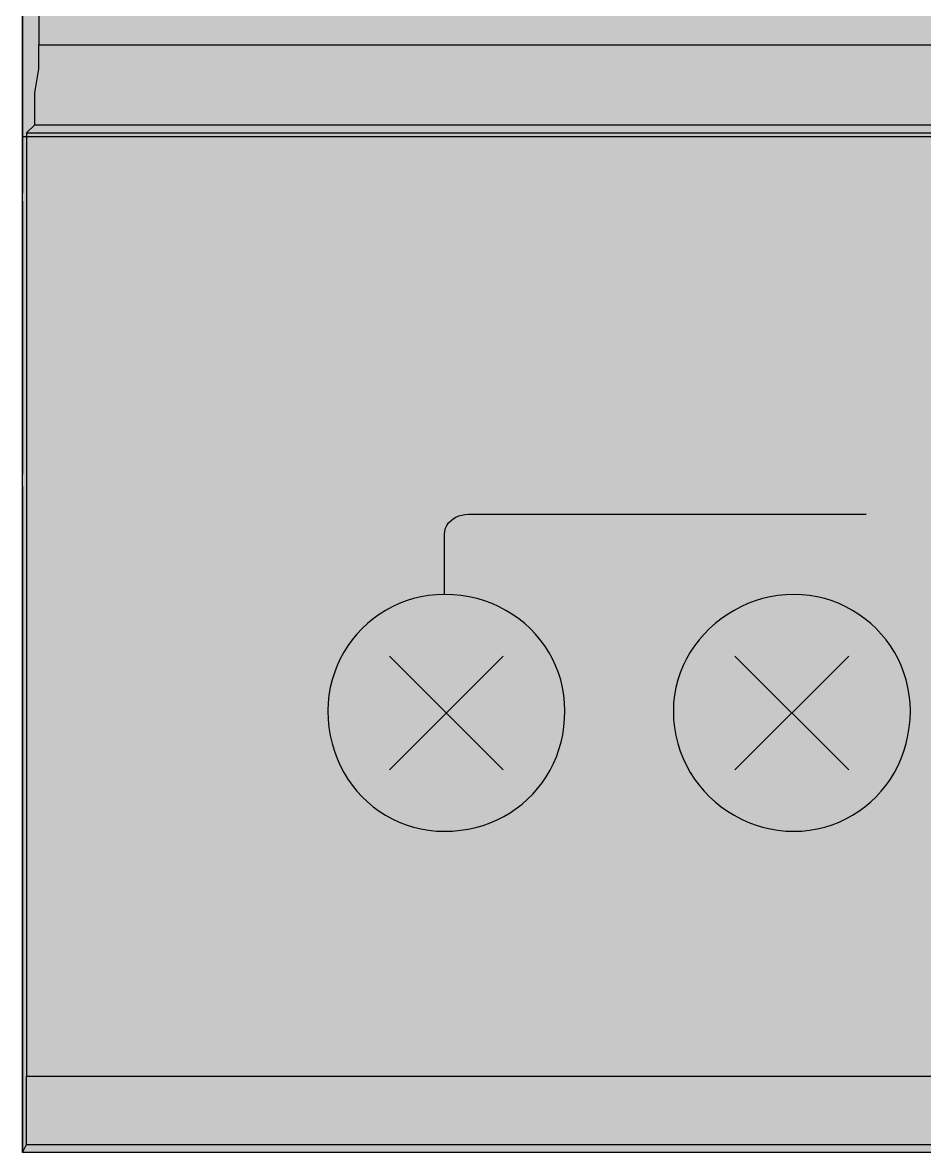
# Model space of a CAD drawing. Header units: millimetres. Extents: x 0 to 966, y -664 to 90.
# Drawn here: x 500 to 519.8, y -520 to -495.19 of the extents above; entities that cross this region are included whole.
import ezdxf

# ---------------------------------------------------------------- set-up
doc = ezdxf.new("R2010")
doc.units = ezdxf.units.MM
for name, color, linetype in [('HDL_BODY', 7, 'Continuous'), ('HDL_COLOUR', 7, 'Continuous'), ('HDL_DETAIL', 7, 'Continuous'), ('HDL_PRINT', 7, 'Continuous')]:
    doc.layers.add(name, color=color, linetype=linetype)

# ---------------------------------------------------------------- blocks, each defined once
blk = doc.blocks.new('M_DA6.10.1_FRONT')
at = {"layer": 'HDL_BODY', "true_color": 0x202126}
blk.add_hatch(color=250, dxfattribs=at).paths.add_polyline_path([(0, 0), (144, 0), (144, 90), (0, 90)])
at = {"layer": 'HDL_BODY', "true_color": 0x2a2a30}
blk.add_hatch(color=250, dxfattribs=at).paths.add_polyline_path([(0.4, 20.52), (143.6, 20.52), (143.6, 68.31), (0.4, 68.31)])
at = {"layer": 'HDL_BODY', "true_color": 0x23242a}
blk.add_hatch(color=250, dxfattribs=at).paths.add_polyline_path([(0.4, 0.5), (143.6, 0.5), (143.6, 19.8), (0.4, 19.8)])
at = {"layer": 'HDL_COLOUR', "true_color": 0x1a332c}
for points in [[(11.905, 9.697), (11.899, 9.871), (11.881, 10.043), (11.853, 10.211), (11.813, 10.376), (11.763, 10.536), (11.702, 10.691), (11.632, 10.841), (11.552, 10.986), (11.463, 11.125), (11.365, 11.258), (11.259, 11.384), (11.144, 11.504), (11.022, 11.616), (10.892, 11.72), (10.755, 11.816), (10.611, 11.904), (10.461, 11.982), (10.305, 12.052), (10.143, 12.112), (9.976, 12.162), (9.803, 12.201), (9.626, 12.23), (9.445, 12.247), (9.259, 12.253), (9.084, 12.247), (8.913, 12.23), (8.744, 12.201), (8.58, 12.162), (8.42, 12.112), (8.265, 12.052), (8.114, 11.982), (7.969, 11.904), (7.83, 11.816), (7.697, 11.72), (7.571, 11.616), (7.452, 11.504), (7.34, 11.384), (7.236, 11.258), (7.139, 11.125), (7.052, 10.986), (6.973, 10.841), (6.903, 10.691), (6.844, 10.536), (6.794, 10.376), (6.754, 10.211), (6.726, 10.043), (6.708, 9.871), (6.702, 9.697), (6.708, 9.511), (6.726, 9.33), (6.754, 9.153), (6.794, 8.98), (6.844, 8.813), (6.903, 8.651), (6.973, 8.495), (7.052, 8.345), (7.139, 8.201), (7.236, 8.064), (7.34, 7.935), (7.452, 7.812), (7.571, 7.698), (7.697, 7.592), (7.83, 7.494), (7.969, 7.405), (8.114, 7.325), (8.265, 7.255), (8.42, 7.194), (8.58, 7.144), (8.744, 7.104), (8.913, 7.076), (9.084, 7.058), (9.259, 7.052), (9.437, 7.058), (9.612, 7.074), (9.782, 7.1), (9.949, 7.137), (10.11, 7.183), (10.267, 7.239), (10.418, 7.304), (10.564, 7.378), (10.704, 7.461), (10.838, 7.551), (10.966, 7.65), (11.086, 7.756), (11.2, 7.87), (11.307, 7.991), (11.405, 8.118), (11.496, 8.252), (11.579, 8.392), (11.653, 8.538), (11.718, 8.69), (11.774, 8.846), (11.82, 9.008), (11.857, 9.174), (11.883, 9.344), (11.899, 9.519), (11.905, 9.697)], [(19.489, 9.697), (19.483, 9.871), (19.465, 10.043), (19.436, 10.211), (19.397, 10.376), (19.347, 10.536), (19.287, 10.691), (19.218, 10.841), (19.139, 10.986), (19.051, 11.125), (18.955, 11.258), (18.851, 11.384), (18.739, 11.504), (18.62, 11.616), (18.493, 11.72), (18.36, 11.816), (18.221, 11.904), (18.076, 11.982), (17.926, 12.052), (17.771, 12.112), (17.61, 12.162), (17.446, 12.201), (17.278, 12.23), (17.106, 12.247), (16.931, 12.253), (16.756, 12.247), (16.583, 12.23), (16.412, 12.201), (16.245, 12.162), (16.082, 12.112), (15.923, 12.052), (15.768, 11.982), (15.618, 11.904), (15.474, 11.816), (15.336, 11.72), (15.204, 11.616), (15.079, 11.504), (14.962, 11.384), (14.852, 11.258), (14.751, 11.125), (14.658, 10.986), (14.574, 10.841), (14.501, 10.691), (14.437, 10.536), (14.384, 10.376), (14.341, 10.211), (14.311, 10.043), (14.292, 9.871), (14.286, 9.697), (14.292, 9.511), (14.311, 9.33), (14.341, 9.153), (14.384, 8.98), (14.437, 8.813), (14.501, 8.651), (14.574, 8.495), (14.658, 8.345), (14.751, 8.201), (14.852, 8.064), (14.962, 7.935), (15.079, 7.812), (15.204, 7.698), (15.336, 7.592), (15.474, 7.494), (15.618, 7.405), (15.768, 7.325), (15.923, 7.255), (16.082, 7.194), (16.245, 7.144), (16.412, 7.104), (16.583, 7.076), (16.756, 7.058), (16.931, 7.052), (17.106, 7.058), (17.278, 7.076), (17.446, 7.104), (17.61, 7.144), (17.771, 7.194), (17.926, 7.255), (18.076, 7.325), (18.221, 7.405), (18.36, 7.494), (18.493, 7.592), (18.62, 7.698), (18.739, 7.812), (18.851, 7.935), (18.955, 8.064), (19.051, 8.201), (19.139, 8.345), (19.218, 8.495), (19.287, 8.651), (19.347, 8.813), (19.397, 8.98), (19.436, 9.153), (19.465, 9.33), (19.483, 9.511), (19.489, 9.697)]]:
    blk.add_hatch(color=250, dxfattribs=at).paths.add_polyline_path(points)
at = {"layer": 'HDL_COLOUR', "true_color": 0x9ea4a8}
for points in [[(11.124, 9.653), (11.109, 9.89), (11.062, 10.124), (10.986, 10.349), (10.88, 10.563), (10.748, 10.761), (10.591, 10.94), (10.412, 11.097), (10.214, 11.229), (10, 11.334), (9.775, 11.411), (9.541, 11.457), (9.304, 11.473), (9.066, 11.457), (8.832, 11.411), (8.607, 11.334), (8.393, 11.229), (8.195, 11.097), (8.016, 10.94), (7.859, 10.761), (7.727, 10.563), (7.621, 10.349), (7.545, 10.124), (7.498, 9.89), (7.483, 9.653), (7.498, 9.415), (7.545, 9.181), (7.621, 8.956), (7.727, 8.742), (7.859, 8.544), (8.016, 8.365), (8.195, 8.208), (8.393, 8.076), (8.607, 7.971), (8.832, 7.894), (9.066, 7.848), (9.304, 7.832), (9.541, 7.848), (9.775, 7.894), (10, 7.971), (10.214, 8.076), (10.412, 8.208), (10.591, 8.365), (10.748, 8.544), (10.88, 8.742), (10.986, 8.956), (11.062, 9.181), (11.109, 9.415)], [(18.708, 9.653), (18.693, 9.89), (18.646, 10.124), (18.569, 10.349), (18.464, 10.563), (18.332, 10.761), (18.175, 10.94), (17.996, 11.097), (17.798, 11.229), (17.584, 11.334), (17.358, 11.411), (17.125, 11.457), (16.887, 11.473), (16.649, 11.457), (16.416, 11.411), (16.19, 11.334), (15.977, 11.229), (15.779, 11.097), (15.599, 10.94), (15.442, 10.761), (15.31, 10.563), (15.205, 10.349), (15.128, 10.124), (15.082, 9.89), (15.066, 9.653), (15.082, 9.415), (15.128, 9.181), (15.205, 8.956), (15.31, 8.742), (15.442, 8.544), (15.599, 8.365), (15.779, 8.208), (15.977, 8.076), (16.19, 7.971), (16.416, 7.894), (16.649, 7.848), (16.887, 7.832), (17.125, 7.848), (17.358, 7.894), (17.584, 7.971), (17.798, 8.076), (17.996, 8.208), (18.175, 8.365), (18.332, 8.544), (18.464, 8.742), (18.569, 8.956), (18.646, 9.181), (18.693, 9.415)]]:
    blk.add_hatch(color=253, dxfattribs=at).paths.add_polyline_path(points)
at = {"layer": 'HDL_PRINT', "true_color": 0xdee1e9}
h = blk.add_hatch(color=254, dxfattribs=at)
h.paths.add_polyline_path([(8.289, 3.967), (9.083, 6.171), (9.436, 6.171), (10.318, 3.967), (9.965, 3.967), (9.7, 4.584), (8.819, 4.584), (8.554, 3.967), (8.289, 3.967)])
h.paths.add_polyline_path([(8.907, 4.849), (9.612, 4.849), (9.436, 5.466), (9.403, 5.531), (9.371, 5.596), (9.341, 5.659), (9.315, 5.719), (9.292, 5.775), (9.274, 5.825), (9.263, 5.869), (9.259, 5.906), (9.256, 5.844), (9.246, 5.788), (9.231, 5.736), (9.215, 5.686), (9.199, 5.636), (9.185, 5.584), (9.175, 5.528), (9.171, 5.466), (8.907, 4.849)])
h = blk.add_hatch(color=254, dxfattribs=at)
h.paths.add_polyline_path([(16.049, 3.967), (16.049, 6.171), (16.931, 6.171), (17.002, 6.166), (17.063, 6.153), (17.116, 6.136), (17.164, 6.117), (17.206, 6.1), (17.246, 6.087), (17.284, 6.083), (17.322, 6.05), (17.36, 6.025), (17.397, 6.004), (17.435, 5.985), (17.473, 5.964), (17.511, 5.939), (17.548, 5.906), (17.581, 5.864), (17.604, 5.813), (17.62, 5.758), (17.63, 5.702), (17.634, 5.647), (17.636, 5.596), (17.636, 5.554), (17.636, 5.516), (17.634, 5.478), (17.63, 5.44), (17.62, 5.402), (17.604, 5.365), (17.581, 5.327), (17.548, 5.289), (17.543, 5.256), (17.527, 5.231), (17.5, 5.211), (17.462, 5.192), (17.413, 5.171), (17.354, 5.146), (17.284, 5.113), (17.346, 5.109), (17.401, 5.098), (17.45, 5.08), (17.493, 5.058), (17.533, 5.031), (17.569, 5.001), (17.603, 4.969), (17.636, 4.937), (17.669, 4.899), (17.693, 4.859), (17.708, 4.816), (17.718, 4.769), (17.723, 4.716), (17.725, 4.654), (17.725, 4.584), (17.725, 4.546), (17.723, 4.508), (17.718, 4.471), (17.708, 4.433), (17.693, 4.395), (17.669, 4.357), (17.636, 4.32), (17.63, 4.276), (17.614, 4.235), (17.592, 4.198), (17.571, 4.169), (17.555, 4.15), (17.548, 4.143), (17.511, 4.11), (17.473, 4.085), (17.435, 4.065), (17.397, 4.046), (17.36, 4.025), (17.322, 4), (17.284, 3.967), (17.241, 3.967), (17.191, 3.967), (17.136, 3.967), (17.079, 3.967), (17.024, 3.967), (16.974, 3.967), (16.931, 3.967), (16.049, 3.967)])
h.paths.add_polyline_path([(16.402, 5.201), (16.843, 5.201), (16.913, 5.201), (16.973, 5.203), (17.021, 5.208), (17.059, 5.218), (17.086, 5.233), (17.102, 5.257), (17.108, 5.289), (17.151, 5.29), (17.192, 5.292), (17.229, 5.3), (17.258, 5.315), (17.277, 5.34), (17.284, 5.377), (17.321, 5.384), (17.346, 5.403), (17.361, 5.432), (17.369, 5.469), (17.372, 5.51), (17.372, 5.554), (17.372, 5.591), (17.369, 5.619), (17.361, 5.642), (17.346, 5.665), (17.321, 5.692), (17.284, 5.73), (17.277, 5.767), (17.258, 5.792), (17.229, 5.807), (17.192, 5.815), (17.151, 5.818), (17.108, 5.818), (17.098, 5.851), (17.071, 5.874), (17.031, 5.89), (16.984, 5.899), (16.934, 5.904), (16.885, 5.906), (16.843, 5.906), (16.402, 5.906), (16.402, 5.201)])
h.paths.add_polyline_path([(16.402, 4.232), (16.931, 4.232), (16.983, 4.232), (17.031, 4.232), (17.071, 4.232), (17.098, 4.232), (17.108, 4.232), (17.151, 4.232), (17.192, 4.235), (17.229, 4.243), (17.258, 4.258), (17.277, 4.282), (17.284, 4.32), (17.327, 4.32), (17.353, 4.325), (17.367, 4.339), (17.371, 4.365), (17.372, 4.408), (17.409, 4.445), (17.434, 4.473), (17.449, 4.496), (17.457, 4.519), (17.46, 4.546), (17.46, 4.584), (17.46, 4.628), (17.457, 4.669), (17.449, 4.705), (17.434, 4.734), (17.409, 4.753), (17.372, 4.76), (17.367, 4.798), (17.353, 4.834), (17.33, 4.867), (17.302, 4.895), (17.269, 4.917), (17.233, 4.931), (17.196, 4.937), (17.158, 4.937), (17.118, 4.937), (17.075, 4.937), (17.028, 4.937), (16.975, 4.937), (16.913, 4.937), (16.843, 4.937), (16.402, 4.937), (16.402, 4.232)])
at = {"layer": 'HDL_DETAIL', "color": 251, "true_color": 0x52555c}
for points in [[(0, 90), (144, 90), (144, 0), (0, 0), (0, 90)], [(0, 67.697), (144, 67.697), (144, 22.302), (0, 22.302), (0, 67.697)], [(0.353, 24.329), (0.353, 24.329)], [(0, 23.36), (0, 23.36)], [(0.089, 22.39), (0.089, 22.39)], [(0.089, 22.39), (0.089, 22.39)], [(0.089, 22.39), (0.089, 22.39)], [(0.265, 22.566), (0.265, 22.566)], [(0.265, 22.566), (0.265, 22.566)], [(0, 21.068), (0, 21.068)], [(0, 21.068), (0, 21.068)], [(0, 21.068), (0, 21.068)], [(0, 21.068), (0, 21.068)], [(0, 21.068), (0, 21.068)], [(0, 21.068), (0, 21.068)], [(0, 21.068), (0, 21.068)], [(0, 21.068), (0, 21.068)], [(0, 21.068), (0, 21.068)], [(0, 21.068), (0, 21.068)], [(0, 21.068), (0, 21.068)], [(0, 21.068), (0, 21.068)], [(0, 21.068), (0, 21.068)], [(0, 21.068), (0, 21.068)], [(0, 21.068), (0, 21.068)], [(0, 21.068), (0, 21.068)], [(0, 21.068), (0, 21.068)], [(0, 21.068), (0, 21.068)], [(0, 21.068), (0, 21.068)], [(0, 21.068), (0, 21.068)], [(0, 21.068), (0, 21.068)], [(0, 21.068), (0, 21.068)], [(0, 21.068), (0, 21.068)], [(0, 21.068), (0, 21.068)], [(0, 21.068), (0, 21.068)], [(0, 20.892), (0, 20.892)], [(0, 20.892), (0, 20.892)], [(0, 20.892), (0, 20.892)], [(0, 20.892), (0, 20.892)], [(0, 20.892), (0, 20.892)], [(0, 20.892), (0, 20.892)], [(0, 20.892), (0, 20.892)], [(0, 20.892), (0, 20.892)], [(0, 20.892), (0, 20.892)], [(0, 20.892), (0, 20.892)], [(0, 20.892), (0, 20.892)], [(0, 20.892), (0, 20.892)], [(0, 20.892), (0, 20.892)], [(0, 20.892), (0, 20.892)], [(0, 20.892), (0, 20.892)], [(0, 20.892), (0, 20.892)], [(0, 20.892), (0, 20.892)], [(0, 20.892), (0, 20.892)], [(0, 20.892), (0, 20.892)], [(0, 20.892), (0, 20.892)], [(0, 20.892), (0, 20.892)], [(0, 20.892), (0, 20.892)], [(0, 20.892), (0, 20.892)], [(0, 20.892), (0, 20.892)], [(0, 20.892), (0, 20.892)], [(0, 14.897), (0, 14.897)], [(0, 14.897), (0, 14.897)], [(0, 14.897), (0, 14.897)], [(0, 14.897), (0, 14.897)], [(0, 14.897), (0, 14.897)], [(0, 14.897), (0, 14.897)], [(0, 14.897), (0, 14.897)], [(0, 14.897), (0, 14.897)], [(0, 14.897), (0, 14.897)], [(0, 14.897), (0, 14.897)], [(0, 14.897), (0, 14.897)], [(0, 14.897), (0, 14.897)], [(0, 14.897), (0, 14.897)], [(0, 14.897), (0, 14.897)], [(0, 14.897), (0, 14.897)], [(0, 14.897), (0, 14.897)], [(0, 14.897), (0, 14.897)], [(0, 14.897), (0, 14.897)], [(0, 14.897), (0, 14.897)], [(0, 14.897), (0, 14.897)], [(0, 14.897), (0, 14.897)], [(0, 14.897), (0, 14.897)], [(0, 14.897), (0, 14.897)], [(0, 14.897), (0, 14.897)], [(0, 14.897), (0, 14.897)], [(0, 14.633), (0, 14.633)], [(0, 14.633), (0, 14.633)], [(0, 14.633), (0, 14.633)], [(0, 14.633), (0, 14.633)], [(0, 14.633), (0, 14.633)], [(0, 14.633), (0, 14.633)], [(0, 14.633), (0, 14.633)], [(0, 14.633), (0, 14.633)], [(0, 14.633), (0, 14.633)], [(0, 14.633), (0, 14.633)], [(0, 14.633), (0, 14.633)], [(0, 14.633), (0, 14.633)], [(0, 14.633), (0, 14.633)], [(0, 14.633), (0, 14.633)], [(0, 14.633), (0, 14.633)], [(0, 14.633), (0, 14.633)], [(0, 14.633), (0, 14.633)], [(0, 14.633), (0, 14.633)], [(0, 14.633), (0, 14.633)], [(0, 14.633), (0, 14.633)], [(0, 14.633), (0, 14.633)], [(0, 14.633), (0, 14.633)], [(0, 14.633), (0, 14.633)], [(0, 14.633), (0, 14.633)], [(0, 14.633), (0, 14.633)], [(0, 12.341), (0, 12.341)], [(11.905, 9.697), (11.899, 9.871), (11.881, 10.043), (11.853, 10.211), (11.813, 10.376), (11.763, 10.536), (11.702, 10.691), (11.632, 10.841), (11.552, 10.986), (11.463, 11.125), (11.365, 11.258), (11.259, 11.384), (11.144, 11.504), (11.022, 11.616), (10.892, 11.72), (10.755, 11.816), (10.611, 11.904), (10.461, 11.982), (10.305, 12.052), (10.143, 12.112), (9.976, 12.162), (9.803, 12.201), (9.626, 12.23), (9.445, 12.247), (9.259, 12.253), (9.084, 12.247), (8.913, 12.23), (8.744, 12.201), (8.58, 12.162), (8.42, 12.112), (8.265, 12.052), (8.114, 11.982), (7.969, 11.904), (7.83, 11.816), (7.697, 11.72), (7.571, 11.616), (7.452, 11.504), (7.34, 11.384), (7.236, 11.258), (7.139, 11.125), (7.052, 10.986), (6.973, 10.841), (6.903, 10.691), (6.844, 10.536), (6.794, 10.376), (6.754, 10.211), (6.726, 10.043), (6.708, 9.871), (6.702, 9.697), (6.708, 9.511), (6.726, 9.33), (6.754, 9.153), (6.794, 8.98), (6.844, 8.813), (6.903, 8.651), (6.973, 8.495), (7.052, 8.345), (7.139, 8.201), (7.236, 8.064), (7.34, 7.935), (7.452, 7.812), (7.571, 7.698), (7.697, 7.592), (7.83, 7.494), (7.969, 7.405), (8.114, 7.325), (8.265, 7.255), (8.42, 7.194), (8.58, 7.144), (8.744, 7.104), (8.913, 7.076), (9.084, 7.058), (9.259, 7.052), (9.437, 7.058), (9.612, 7.074), (9.782, 7.1), (9.949, 7.137), (10.11, 7.183), (10.267, 7.239), (10.418, 7.304), (10.564, 7.378), (10.704, 7.461), (10.838, 7.551), (10.966, 7.65), (11.086, 7.756), (11.2, 7.87), (11.307, 7.991), (11.405, 8.118), (11.496, 8.252), (11.579, 8.392), (11.653, 8.538), (11.718, 8.69), (11.774, 8.846), (11.82, 9.008), (11.857, 9.174), (11.883, 9.344), (11.899, 9.519), (11.905, 9.697)], [(19.489, 9.697), (19.483, 9.871), (19.465, 10.043), (19.436, 10.211), (19.397, 10.376), (19.347, 10.536), (19.287, 10.691), (19.218, 10.841), (19.139, 10.986), (19.051, 11.125), (18.955, 11.258), (18.851, 11.384), (18.739, 11.504), (18.62, 11.616), (18.493, 11.72), (18.36, 11.816), (18.221, 11.904), (18.076, 11.982), (17.926, 12.052), (17.771, 12.112), (17.61, 12.162), (17.446, 12.201), (17.278, 12.23), (17.106, 12.247), (16.931, 12.253), (16.756, 12.247), (16.583, 12.23), (16.412, 12.201), (16.245, 12.162), (16.082, 12.112), (15.923, 12.052), (15.768, 11.982), (15.618, 11.904), (15.474, 11.816), (15.336, 11.72), (15.204, 11.616), (15.079, 11.504), (14.962, 11.384), (14.852, 11.258), (14.751, 11.125), (14.658, 10.986), (14.574, 10.841), (14.501, 10.691), (14.437, 10.536), (14.384, 10.376), (14.341, 10.211), (14.311, 10.043), (14.292, 9.871), (14.286, 9.697), (14.292, 9.511), (14.311, 9.33), (14.341, 9.153), (14.384, 8.98), (14.437, 8.813), (14.501, 8.651), (14.574, 8.495), (14.658, 8.345), (14.751, 8.201), (14.852, 8.064), (14.962, 7.935), (15.079, 7.812), (15.204, 7.698), (15.336, 7.592), (15.474, 7.494), (15.618, 7.405), (15.768, 7.325), (15.923, 7.255), (16.082, 7.194), (16.245, 7.144), (16.412, 7.104), (16.583, 7.076), (16.756, 7.058), (16.931, 7.052), (17.106, 7.058), (17.278, 7.076), (17.446, 7.104), (17.61, 7.144), (17.771, 7.194), (17.926, 7.255), (18.076, 7.325), (18.221, 7.405), (18.36, 7.494), (18.493, 7.592), (18.62, 7.698), (18.739, 7.812), (18.851, 7.935), (18.955, 8.064), (19.051, 8.201), (19.139, 8.345), (19.218, 8.495), (19.287, 8.651), (19.347, 8.813), (19.397, 8.98), (19.436, 9.153), (19.465, 9.33), (19.483, 9.511), (19.489, 9.697)], [(0, 10.49), (0, 10.49)], [(0, 10.49), (0, 10.49)], [(0, 10.49), (0, 10.49)], [(0, 10.49), (0, 10.49)], [(0, 10.49), (0, 10.49)], [(0, 10.49), (0, 10.49)], [(0, 10.49), (0, 10.49)], [(0, 10.49), (0, 10.49)], [(0, 10.49), (0, 10.49)], [(0, 10.49), (0, 10.49)], [(0, 10.49), (0, 10.49)], [(0, 10.49), (0, 10.49)], [(0, 10.49), (0, 10.49)], [(0, 10.49), (0, 10.49)], [(0, 10.49), (0, 10.49)], [(0, 10.49), (0, 10.49)], [(0, 10.49), (0, 10.49)], [(0, 10.49), (0, 10.49)], [(0, 10.49), (0, 10.49)], [(0, 10.49), (0, 10.49)], [(0, 10.49), (0, 10.49)], [(0, 10.49), (0, 10.49)], [(0, 10.49), (0, 10.49)], [(0, 10.49), (0, 10.49)], [(0.089, 1.675), (0.089, 1.675)], [(0.089, 1.675), (0.089, 1.675)], [(0, 0), (0, 0)], [(0, 0), (0, 0)], [(0, 0), (0, 0)], [(0.089, 0.177), (0.089, 0.177)], [(0.089, 0.177), (0.089, 0.177)]]:
    blk.add_lwpolyline(points, close=True, dxfattribs=at)
for points in [[(0.353, 26.18), (0.353, 25.563), (0.353, 24.946), (0.353, 24.329)], [(0, 25.299), (0, 25.123), (0, 24.858), (0, 24.506), (0, 23.977), (0, 23.36)], [(0.265, 22.566), (0.265, 22.654), (0.265, 22.919), (0.265, 23.272), (0.353, 23.8), (0.353, 24.329)], [(0.353, 24.329), (143.12, 24.329)], [(0.353, 24.329), (143.12, 24.329)], [(0.353, 24.329), (143.12, 24.329)], [(0.353, 24.329), (143.12, 24.329)], [(0.353, 24.329), (143.12, 24.329)], [(0.353, 24.329), (143.12, 24.329)], [(0.353, 24.329), (143.12, 24.329)], [(0.353, 24.329), (143.12, 24.329)], [(0.353, 24.329), (143.12, 24.329)], [(0.353, 24.329), (143.12, 24.329)], [(0.353, 24.329), (143.12, 24.329)], [(0.353, 24.329), (143.12, 24.329)], [(0.353, 24.329), (143.12, 24.329)], [(0.353, 24.329), (143.12, 24.329)], [(0.353, 24.329), (143.12, 24.329)], [(0.353, 24.329), (143.12, 24.329)], [(0.353, 24.329), (143.12, 24.329)], [(0.353, 24.329), (143.12, 24.329)], [(0.353, 24.329), (143.12, 24.329)], [(0.353, 24.329), (143.12, 24.329)], [(0.353, 24.329), (143.12, 24.329)], [(0, 23.36), (0, 21.068)], [(0, 23.36), (0, 21.068)], [(0, 23.36), (0, 21.068)], [(0, 23.36), (0, 21.068)], [(0, 23.36), (0, 21.068)], [(0, 23.36), (0, 21.068)], [(0, 23.36), (0, 21.068)], [(0, 23.36), (0, 21.068)], [(0, 23.36), (0, 21.068)], [(0, 23.36), (0, 21.068)], [(0, 23.36), (0, 21.068)], [(0, 23.36), (0, 21.068)], [(0, 23.36), (0, 21.068)], [(0, 23.36), (0, 21.068)], [(0, 23.36), (0, 21.068)], [(0, 23.36), (0, 21.068)], [(0, 23.36), (0, 21.068)], [(0, 23.36), (0, 21.068)], [(0, 23.36), (0, 21.068)], [(0, 23.36), (0, 21.068)], [(0, 23.36), (0, 21.068)], [(0.089, 22.39), (0.265, 22.566)], [(0.089, 22.39), (0.265, 22.566)], [(0.089, 22.39), (0.265, 22.566)], [(0.089, 22.39), (0.265, 22.566)], [(0.089, 22.39), (0.265, 22.566)], [(0.089, 22.39), (0.265, 22.566)], [(0.089, 22.39), (0.265, 22.566)], [(0.089, 22.39), (0.265, 22.566)], [(0.089, 22.39), (0.265, 22.566)], [(0.089, 22.39), (0.265, 22.566)], [(0.089, 22.39), (0.265, 22.566)], [(0.089, 22.39), (0.265, 22.566)], [(0.089, 22.39), (0.265, 22.566)], [(0.089, 22.39), (0.265, 22.566)], [(0.089, 22.39), (0.265, 22.566)], [(0.089, 22.39), (0.265, 22.566)], [(0.089, 22.39), (0.265, 22.566)], [(0.089, 22.39), (0.265, 22.566)], [(0.089, 22.39), (0.265, 22.566)], [(0.089, 22.39), (0.265, 22.566)], [(0.089, 22.39), (0.265, 22.566)], [(0.089, 22.39), (0.089, 1.675)], [(0.089, 22.39), (0.089, 1.675)], [(0.089, 22.39), (0.089, 1.675)], [(0.089, 22.39), (0.089, 1.675)], [(0.089, 22.39), (0.089, 1.675)], [(0.089, 22.39), (0.089, 1.675)], [(0.089, 22.39), (0.089, 1.675)], [(0.089, 22.39), (0.089, 1.675)], [(0.089, 22.39), (0.089, 1.675)], [(0.089, 22.39), (0.089, 1.675)], [(0.089, 22.39), (0.089, 1.675)], [(0.089, 22.39), (0.089, 1.675)], [(0.089, 22.39), (0.089, 1.675)], [(0.089, 22.39), (0.089, 1.675)], [(0.089, 22.39), (0.089, 1.675)], [(0.089, 22.39), (0.089, 1.675)], [(0.089, 22.39), (0.089, 1.675)], [(0.089, 22.39), (0.089, 1.675)], [(0.089, 22.39), (0.089, 1.675)], [(0.089, 22.39), (0.089, 1.675)], [(0.089, 22.39), (0.089, 1.675)], [(0.089, 22.39), (143.295, 22.39)], [(0.089, 22.39), (143.295, 22.39)], [(0.089, 22.39), (143.295, 22.39)], [(0.089, 22.39), (143.295, 22.39)], [(0.089, 22.39), (143.295, 22.39)], [(0.089, 22.39), (143.295, 22.39)], [(0.089, 22.39), (143.295, 22.39)], [(0.089, 22.39), (143.295, 22.39)], [(0.089, 22.39), (143.295, 22.39)], [(0.089, 22.39), (143.295, 22.39)], [(0.089, 22.39), (143.295, 22.39)], [(0.089, 22.39), (143.295, 22.39)], [(0.089, 22.39), (143.295, 22.39)], [(0.089, 22.39), (143.295, 22.39)], [(0.089, 22.39), (143.295, 22.39)], [(0.089, 22.39), (143.295, 22.39)], [(0.089, 22.39), (143.295, 22.39)], [(0.089, 22.39), (143.295, 22.39)], [(0.089, 22.39), (143.295, 22.39)], [(0.089, 22.39), (143.295, 22.39)], [(0.089, 22.39), (143.295, 22.39)], [(0.265, 22.566), (143.12, 22.566)], [(0.265, 22.566), (143.12, 22.566)], [(0.265, 22.566), (143.12, 22.566)], [(0.265, 22.566), (143.12, 22.566)], [(0.265, 22.566), (143.12, 22.566)], [(0.265, 22.566), (143.12, 22.566)], [(0.265, 22.566), (143.12, 22.566)], [(0.265, 22.566), (143.12, 22.566)], [(0.265, 22.566), (143.12, 22.566)], [(0.265, 22.566), (143.12, 22.566)], [(0.265, 22.566), (143.12, 22.566)], [(0.265, 22.566), (143.12, 22.566)], [(0.265, 22.566), (143.12, 22.566)], [(0.265, 22.566), (143.12, 22.566)], [(0.265, 22.566), (143.12, 22.566)], [(0.265, 22.566), (143.12, 22.566)], [(0.265, 22.566), (143.12, 22.566)], [(0.265, 22.566), (143.12, 22.566)], [(0.265, 22.566), (143.12, 22.566)], [(0.265, 22.566), (143.12, 22.566)], [(0.265, 22.566), (143.12, 22.566)], [(0, 14.633), (0, 21.068)], [(0, 14.633), (0, 21.068)], [(0, 14.633), (0, 21.068)], [(0, 14.633), (0, 21.068)], [(0, 14.633), (0, 21.068)], [(0, 14.633), (0, 21.068)], [(0, 14.633), (0, 21.068)], [(0, 14.633), (0, 21.068)], [(0, 14.633), (0, 21.068)], [(0, 14.633), (0, 21.068)], [(0, 14.633), (0, 21.068)], [(0, 14.633), (0, 21.068)], [(0, 14.633), (0, 21.068)], [(0, 14.633), (0, 21.068)], [(0, 14.633), (0, 21.068)], [(0, 14.633), (0, 21.068)], [(0, 14.633), (0, 21.068)], [(0, 14.633), (0, 21.068)], [(0, 14.633), (0, 21.068)], [(0, 14.633), (0, 21.068)], [(0, 14.633), (0, 21.068)], [(0, 20.892), (0, 14.897)], [(0, 20.892), (0, 14.897)], [(0, 20.892), (0, 14.897)], [(0, 20.892), (0, 14.897)], [(0, 20.892), (0, 14.897)], [(0, 20.892), (0, 14.897)], [(0, 20.892), (0, 14.897)], [(0, 20.892), (0, 14.897)], [(0, 20.892), (0, 14.897)], [(0, 20.892), (0, 14.897)], [(0, 20.892), (0, 14.897)], [(0, 20.892), (0, 14.897)], [(0, 20.892), (0, 14.897)], [(0, 20.892), (0, 14.897)], [(0, 20.892), (0, 14.897)], [(0, 20.892), (0, 14.897)], [(0, 20.892), (0, 14.897)], [(0, 20.892), (0, 14.897)], [(0, 20.892), (0, 14.897)], [(0, 20.892), (0, 14.897)], [(0, 20.892), (0, 14.897)], [(0, 14.897), (0, 20.892)], [(0, 14.897), (0, 20.892)], [(0, 14.897), (0, 20.892)], [(0, 14.897), (0, 20.892)], [(0, 14.897), (0, 20.892)], [(0, 14.897), (0, 20.892)], [(0, 14.897), (0, 20.892)], [(0, 14.897), (0, 20.892)], [(0, 14.897), (0, 20.892)], [(0, 14.897), (0, 20.892)], [(0, 14.897), (0, 20.892)], [(0, 14.897), (0, 20.892)], [(0, 14.897), (0, 20.892)], [(0, 14.897), (0, 20.892)], [(0, 14.897), (0, 20.892)], [(0, 14.897), (0, 20.892)], [(0, 14.897), (0, 20.892)], [(0, 14.897), (0, 20.892)], [(0, 14.897), (0, 20.892)], [(0, 14.897), (0, 20.892)], [(0, 14.897), (0, 20.892)], [(0, 14.633), (0, 12.341)], [(0, 14.633), (0, 12.341)], [(0, 14.633), (0, 12.341)], [(0, 14.633), (0, 12.341)], [(0, 14.633), (0, 12.341)], [(0, 14.633), (0, 12.341)], [(0, 14.633), (0, 12.341)], [(0, 14.633), (0, 12.341)], [(0, 14.633), (0, 12.341)], [(0, 14.633), (0, 12.341)], [(0, 14.633), (0, 12.341)], [(0, 14.633), (0, 12.341)], [(0, 14.633), (0, 12.341)], [(0, 14.633), (0, 12.341)], [(0, 14.633), (0, 12.341)], [(0, 14.633), (0, 12.341)], [(0, 14.633), (0, 12.341)], [(0, 14.633), (0, 12.341)], [(0, 14.633), (0, 12.341)], [(0, 14.633), (0, 12.341)], [(0, 14.633), (0, 12.341)], [(9.259, 12.253), (9.259, 13.575), (9.266, 13.645), (9.284, 13.71), (9.313, 13.77), (9.352, 13.824), (9.398, 13.873), (9.453, 13.915), (9.513, 13.95), (9.577, 13.978), (9.646, 13.999), (9.717, 14.011), (9.788, 14.016), (18.518, 14.016)], [(0, 12.341), (0, 11.812), (0, 11.283), (0, 10.843), (0, 10.578), (0, 10.49)], [(0, 10.49), (0, 0)], [(0, 10.49), (0, 0)], [(0, 10.49), (0, 0)], [(0, 10.49), (0, 0)], [(0, 10.49), (0, 0)], [(0, 10.49), (0, 0)], [(0, 10.49), (0, 0)], [(0, 10.49), (0, 0)], [(0, 10.49), (0, 0)], [(0, 10.49), (0, 0)], [(0, 10.49), (0, 0)], [(0, 10.49), (0, 0)], [(0, 10.49), (0, 0)], [(0, 10.49), (0, 0)], [(0, 10.49), (0, 0)], [(0, 10.49), (0, 0)], [(0, 10.49), (0, 0)], [(0, 10.49), (0, 0)], [(0, 10.49), (0, 0)], [(0, 10.49), (0, 0)], [(0, 10.49), (0, 0)], [(0.089, 0.177), (0.089, 0.265), (0.089, 0.529), (0.089, 0.882), (0.089, 1.234), (0.089, 1.675)], [(0.089, 1.675), (127.421, 1.675)], [(0.089, 1.675), (127.421, 1.675)], [(0.089, 1.675), (127.421, 1.675)], [(0.089, 1.675), (127.421, 1.675)], [(0.089, 1.675), (127.421, 1.675)], [(0.089, 1.675), (127.421, 1.675)], [(0.089, 1.675), (127.421, 1.675)], [(0.089, 1.675), (127.421, 1.675)], [(0.089, 1.675), (127.421, 1.675)], [(0.089, 1.675), (127.421, 1.675)], [(0.089, 1.675), (127.421, 1.675)], [(0.089, 1.675), (127.421, 1.675)], [(0.089, 1.675), (127.421, 1.675)], [(0.089, 1.675), (127.421, 1.675)], [(0.089, 1.675), (127.421, 1.675)], [(0.089, 1.675), (127.421, 1.675)], [(0.089, 1.675), (127.421, 1.675)], [(0.089, 1.675), (127.421, 1.675)], [(0.089, 1.675), (127.421, 1.675)], [(0.089, 1.675), (127.421, 1.675)], [(0.089, 1.675), (127.421, 1.675)], [(0, 0), (0.089, 0.177)], [(0, 0), (0.089, 0.177)], [(0, 0), (0.089, 0.177)], [(0, 0), (0.089, 0.177)], [(0, 0), (0.089, 0.177)], [(0, 0), (0.089, 0.177)], [(0, 0), (0.089, 0.177)], [(0, 0), (0.089, 0.177)], [(0, 0), (0.089, 0.177)], [(0, 0), (0.089, 0.177)], [(0, 0), (0.089, 0.177)], [(0, 0), (0.089, 0.177)], [(0, 0), (0.089, 0.177)], [(0, 0), (0.089, 0.177)], [(0, 0), (0.089, 0.177)], [(0, 0), (0.089, 0.177)], [(0, 0), (0.089, 0.177)], [(0, 0), (0.089, 0.177)], [(0, 0), (0.089, 0.177)], [(0, 0), (0.089, 0.177)], [(0, 0), (0.089, 0.177)], [(65.256, 0), (0, 0)], [(65.256, 0), (0, 0)], [(65.256, 0), (0, 0)], [(65.256, 0), (0, 0)], [(65.256, 0), (0, 0)], [(65.256, 0), (0, 0)], [(65.256, 0), (0, 0)], [(65.256, 0), (0, 0)], [(65.256, 0), (0, 0)], [(65.256, 0), (0, 0)], [(65.256, 0), (0, 0)], [(65.256, 0), (0, 0)], [(65.256, 0), (0, 0)], [(65.256, 0), (0, 0)], [(65.256, 0), (0, 0)], [(65.256, 0), (0, 0)], [(65.256, 0), (0, 0)], [(65.256, 0), (0, 0)], [(65.256, 0), (0, 0)], [(65.256, 0), (0, 0)], [(65.256, 0), (0, 0)], [(0.089, 0.177), (143.382, 0.177)], [(0.089, 0.177), (143.382, 0.177)], [(0.089, 0.177), (143.382, 0.177)], [(0.089, 0.177), (143.382, 0.177)], [(0.089, 0.177), (143.382, 0.177)], [(0.089, 0.177), (143.382, 0.177)], [(0.089, 0.177), (143.382, 0.177)], [(0.089, 0.177), (143.382, 0.177)], [(0.089, 0.177), (143.382, 0.177)], [(0.089, 0.177), (143.382, 0.177)], [(0.089, 0.177), (143.382, 0.177)], [(0.089, 0.177), (143.382, 0.177)], [(0.089, 0.177), (143.382, 0.177)], [(0.089, 0.177), (143.382, 0.177)], [(0.089, 0.177), (143.382, 0.177)], [(0.089, 0.177), (143.382, 0.177)], [(0.089, 0.177), (143.382, 0.177)], [(0.089, 0.177), (143.382, 0.177)], [(0.089, 0.177), (143.382, 0.177)], [(0.089, 0.177), (143.382, 0.177)], [(0.089, 0.177), (143.382, 0.177)]]:
    blk.add_lwpolyline(points, dxfattribs=at)
at = {"layer": 'HDL_DETAIL', "color": 250, "true_color": 0x25292b}
for points in [[(8.055, 8.404), (10.552, 10.901)], [(8.055, 10.901), (10.552, 8.404)], [(15.638, 8.404), (18.136, 10.901)], [(15.638, 10.901), (18.136, 8.404)]]:
    blk.add_lwpolyline(points, dxfattribs=at)

msp = doc.modelspace()

# ---------------------------------------------------------------- block references
msp.add_blockref('M_DA6.10.1_FRONT', (500, -520))

doc.saveas('drawing.dxf')
